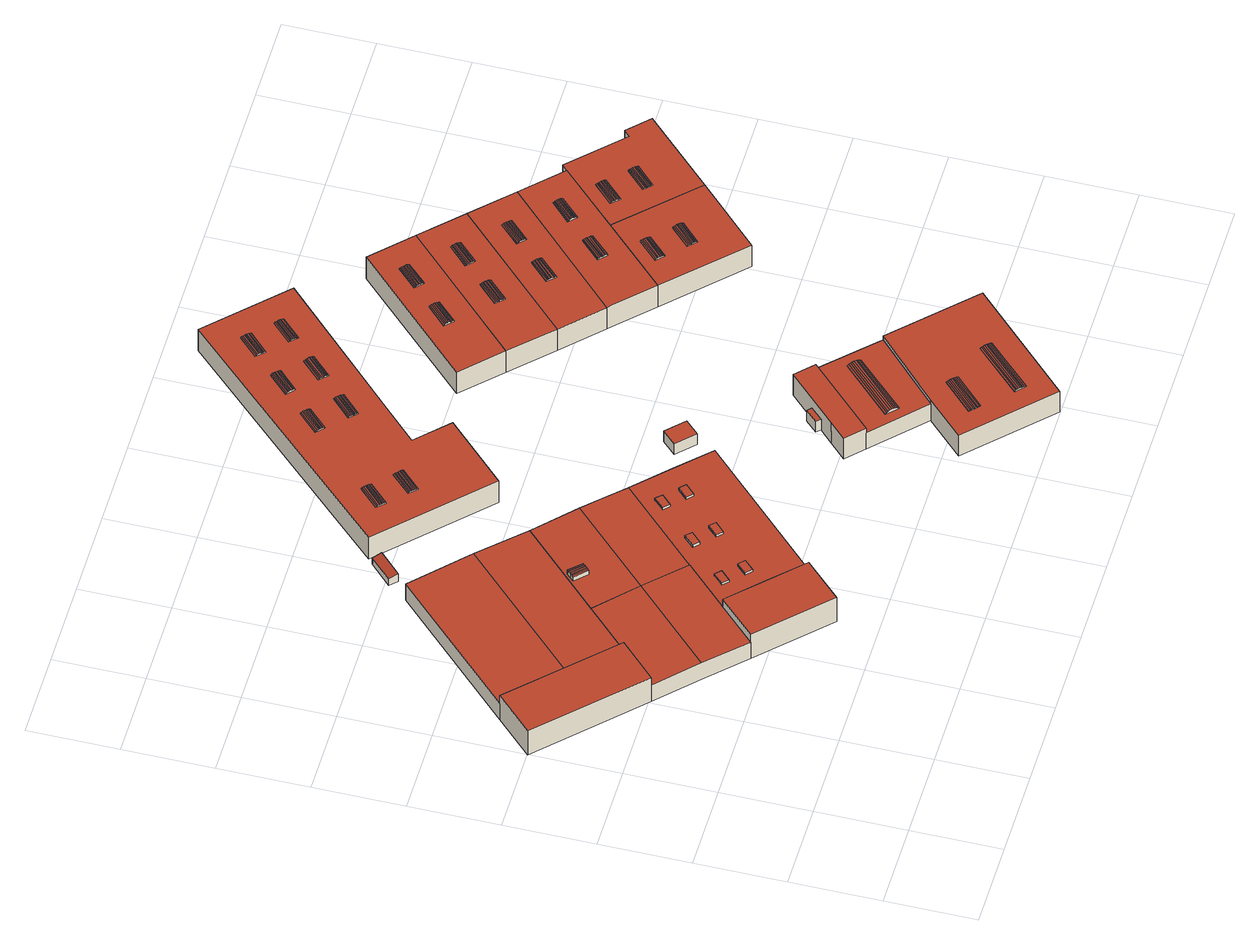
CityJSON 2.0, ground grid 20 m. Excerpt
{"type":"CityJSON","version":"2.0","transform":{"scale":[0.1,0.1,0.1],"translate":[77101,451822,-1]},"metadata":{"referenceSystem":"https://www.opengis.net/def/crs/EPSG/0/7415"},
"CityObjects":{
"building1":{"type":"Building","attributes":{"Volume":7733.54,"Dakoppervlakte":1423.16,"Muuroppervlakte":936.2,"Vloeroppervlakte":1422.95,"hoogte_Z_max_in_m_NAP":7.08,"GEB_DOEL":"kantoorfunctie","dateOfConstruction":"1997-01-01","measuredHeight":7.13},"geometry":[{"type":"Solid","lod":"2","boundaries":[[[[0,1,2,3,4,5,6,7]],[[8,9,10,11,12]],[[13,12,11,14]],[[15,16,17,18]],[[14,0,7,13]],[[8,4,3,9]],[[9,3,2,1,11,10]],[[6,16,15,13,7]],[[6,5,17,16]],[[5,4,8,18,17]],[[18,8,12,13,15]],[[0,14,11,1]]]],"semantics":{"surfaces":[{"type":"GroundSurface"},{"type":"RoofSurface"},{"type":"WallSurface"}],"values":[[0,1,1,1,2,2,2,2,2,2,2,2]]}}]},
"building2":{"type":"Building","attributes":{"Volume":2769.86,"Dakoppervlakte":569.87,"Muuroppervlakte":458.83,"Vloeroppervlakte":569.76,"hoogte_Z_max_in_m_NAP":4.98,"GEB_DOEL":"industriefunctie","dateOfConstruction":"1987-01-01","measuredHeight":4.97},"geometry":[{"type":"Solid","lod":"2","boundaries":[[[[19,20,21,22,23,24,25,26]],[[27,28,29,30,8,31]],[[32,29,28,33]],[[27,31,23,22,21,20,33,28]],[[31,8,30,25,24,23]],[[29,32,19,26,25,30]],[[33,20,19,32]]]],"semantics":{"surfaces":[{"type":"GroundSurface"},{"type":"RoofSurface"},{"type":"WallSurface"}],"values":[[0,1,1,2,2,2,2]]}}]},
"building3":{"type":"Building","attributes":{"Volume":30.03,"Dakoppervlakte":14.91,"Muuroppervlakte":36.22,"Vloeroppervlakte":14.81,"hoogte_Z_max_in_m_NAP":2.05,"GEB_DOEL":"onbekend","dateOfConstruction":"1997-01-01","measuredHeight":2.15},"geometry":[{"type":"Solid","lod":"2","boundaries":[[[[34,35,36,37]],[[38,39,40,41]],[[34,37,41,40]],[[37,36,38,41]],[[35,39,38,36]],[[39,35,34,40]]]],"semantics":{"surfaces":[{"type":"GroundSurface"},{"type":"RoofSurface"},{"type":"WallSurface"}],"values":[[0,1,2,2,2,2]]}}]},
"building4":{"type":"Building","attributes":{"Volume":5304.36,"Dakoppervlakte":1051.22,"Muuroppervlakte":838.83,"Vloeroppervlakte":989.08,"hoogte_Z_max_in_m_NAP":7.07,"GEB_DOEL":"industriefunctie","dateOfConstruction":"1990-01-01","measuredHeight":7.05},"geometry":[{"type":"Solid","lod":"2","boundaries":[[[[20,42,43,44,45,46,47]],[[48,49,50,51,52,53]],[[54,55,56,57]],[[58,59,60,61]],[[62,63,64,65]],[[66,67,68,69]],[[70,71,72,73]],[[74,75,76,77]],[[78,79,80,81,82]],[[83,84,85,86]],[[87,88,89,90]],[[91,92,93,94]],[[95,96,97,98]],[[99,100,101,102]],[[103,104,105,106]],[[43,49,48,44]],[[42,50,49,43]],[[53,52,46,45]],[[45,44,48,53]],[[54,57,105,104]],[[103,55,54,104]],[[55,103,106,56]],[[106,105,57,56]],[[61,60,100,99]],[[102,58,61,99]],[[59,58,102,101]],[[100,60,59,101]],[[62,65,90,89]],[[89,88,63,62]],[[64,63,88,87]],[[91,94,68,67]],[[93,69,68,94]],[[66,69,93,92]],[[92,91,67,66]],[[70,73,96,95]],[[95,98,71,70]],[[72,71,98,97]],[[97,96,73,72]],[[75,74,83,86]],[[85,76,75,86]],[[76,85,84,77]],[[74,77,84,83]],[[79,78,50,42,20]],[[80,79,20,47]],[[52,81,80,47,46]],[[82,81,52,51]],[[78,82,51,50]],[[87,90,65,64]]]],"semantics":{"surfaces":[{"type":"GroundSurface"},{"type":"RoofSurface"},{"type":"WallSurface"}],"values":[[0,1,1,1,1,1,1,1,1,1,1,1,1,1,1,2,2,2,2,2,2,2,2,2,2,2,2,2,2,2,2,2,2,2,2,2,2,2,2,2,2,2,2,2,2,2,2,2]]}}]},
"building5":{"type":"Building","attributes":{"Volume":2789.66,"Dakoppervlakte":573.2,"Muuroppervlakte":472.53,"Vloeroppervlakte":572.98,"hoogte_Z_max_in_m_NAP":6.04,"GEB_DOEL":"industriefunctie","dateOfConstruction":"1988-01-01","measuredHeight":6.02},"geometry":[{"type":"Solid","lod":"2","boundaries":[[[[43,19,26,25,107,108,109,110]],[[111,112,9,30,29],[113,114,115,116,117]],[[111,29,32,49,118]],[[119,120,121,122]],[[123,124,121,120]],[[125,126,124,123]],[[127,128,126,125]],[[129,128,127,130]],[[131,132,133,134]],[[135,131,134,136]],[[135,136,119,122]],[[32,19,43,49]],[[19,32,29,30,25,26]],[[30,9,107,25]],[[132,116,115,133]],[[123,120,119,136,134,133,115,114,130,127,125]],[[129,130,114,113]],[[124,126,128,129,113,117,121]],[[131,135,122,121,117,116,132]],[[118,49,43,110]],[[111,118,110,109]],[[112,111,109,108]],[[9,112,108,107]]]],"semantics":{"surfaces":[{"type":"GroundSurface"},{"type":"RoofSurface"},{"type":"WallSurface"}],"values":[[0,1,1,1,1,1,1,1,1,1,1,2,2,2,2,2,2,2,2,2,2,2,2]]}}]},
"building6":{"type":"Building","attributes":{"Volume":72.52,"Dakoppervlakte":22.7,"Muuroppervlakte":61.43,"Vloeroppervlakte":22.7,"hoogte_Z_max_in_m_NAP":3.13,"GEB_DOEL":"overige gebruiksfunctie","dateOfConstruction":"1987-01-01","measuredHeight":3.19},"geometry":[{"type":"Solid","lod":"2","boundaries":[[[[137,138,139,140]],[[141,142,143,144]],[[137,140,142,141]],[[140,139,143,142]],[[143,139,138,144]],[[137,141,144,138]]]],"semantics":{"surfaces":[{"type":"GroundSurface"},{"type":"RoofSurface"},{"type":"WallSurface"}],"values":[[0,1,2,2,2,2]]}}]},
"building7":{"type":"Building","attributes":{"Volume":10383.71,"Dakoppervlakte":1620.8,"Muuroppervlakte":1276.77,"Vloeroppervlakte":1616.8,"hoogte_Z_max_in_m_NAP":6.86,"GEB_DOEL":"industriefunctie","dateOfConstruction":"1991-01-01","measuredHeight":6.91},"geometry":[{"type":"Solid","lod":"2","boundaries":[[[[145,146,147,148,149,150,151]],[[152,153,154,155,156,157,158],[159,160,161,162],[163,164,165,166],[167,168,169,170,171],[172,173,174,175,176],[177,178,179,180],[181,182,183,184,185],[186,187,188,189],[190,191,192,193]],[[194,195,196,197]],[[195,194,198,199]],[[200,201,199,198]],[[202,203,201,200]],[[204,205,206,207]],[[208,209,210,211]],[[210,209,197,196]],[[212,213,214,215]],[[216,217,213,212]],[[218,217,216,219]],[[220,221,218,219]],[[222,221,220,223]],[[224,222,223,225]],[[224,225,226,227]],[[228,229,227,226]],[[230,231,232,233]],[[234,233,232,235]],[[236,234,235,237]],[[238,239,240,241]],[[242,240,239,243]],[[244,245,242,243]],[[246,247,245,244]],[[246,231,230,247]],[[248,249,250,251]],[[252,253,251,250]],[[254,255,253,252]],[[256,255,254,257]],[[258,256,257,259]],[[260,258,259,261]],[[169,260,261,170]],[[167,249,248,168]],[[262,263,191,190]],[[262,264,265,263]],[[266,267,265,264]],[[268,269,267,266]],[[270,269,268,271]],[[272,270,271,273]],[[274,272,273,275]],[[274,275,193,192]],[[276,277,278,279]],[[280,281,277,276]],[[282,283,281,280]],[[284,283,282,285]],[[286,287,284,285]],[[288,289,287,286]],[[289,288,290,291]],[[290,292,293,291]],[[294,295,296,297]],[[298,299,300,301]],[[302,303,299,298]],[[304,305,303,302]],[[297,306,307,294]],[[306,308,309,307]],[[310,311,309,308]],[[311,310,301,300]],[[312,313,314,315]],[[313,316,317,314]],[[318,319,317,316]],[[320,319,318,321]],[[321,322,323,320]],[[324,325,323,322]],[[325,324,326,327]],[[327,326,328,329]],[[211,206,205,208]],[[148,156,155,149]],[[156,148,147,157]],[[147,146,158,157]],[[146,145,152,158]],[[145,151,153,152]],[[151,150,154,153]],[[149,155,154,150]],[[202,200,198,194,176,175]],[[174,203,202,175]],[[173,207,206,211,210,196,195,199,201,203,174]],[[207,173,172,204]],[[209,208,205,204,172,176,194,197]],[[164,228,226,225,223,220,219,216,212,215,165]],[[163,229,228,164]],[[166,214,213,217,218,221,222,224,227,229,163]],[[215,214,166,165]],[[182,237,235,232,183]],[[181,236,237,182]],[[185,241,240,242,245,247,230,233,234,236,181]],[[241,185,184,238]],[[246,244,243,239,238,184,183,232,231]],[[261,259,257,254,252,250,171,170]],[[168,248,251,253,255,256,258,260,169]],[[250,249,167,171]],[[193,275,273,271,268,266,264,262,190]],[[191,263,265,267,269,270,272,274,192]],[[188,292,290,288,286,285,282,280,276,279,189]],[[292,188,187,293]],[[186,278,277,281,283,284,287,289,291,293,187]],[[279,278,186,189]],[[301,310,308,306,297,296,180,179,304,302,298]],[[178,305,304,179]],[[309,311,300,299,303,305,178,177,295,294,307]],[[296,295,177,180]],[[161,328,326,324,322,321,318,316,313,312,162]],[[328,161,160,329]],[[159,315,314,317,319,320,323,325,327,329,160]],[[312,315,159,162]]]],"semantics":{"surfaces":[{"type":"GroundSurface"},{"type":"RoofSurface"},{"type":"WallSurface"}],"values":[[0,1,1,1,1,1,1,1,1,1,1,1,1,1,1,1,1,1,1,1,1,1,1,1,1,1,1,1,1,1,1,1,1,1,1,1,1,1,1,1,1,1,1,1,1,1,1,1,1,1,1,1,1,1,1,1,1,1,1,1,1,1,1,1,1,1,2,2,2,2,2,2,2,2,2,2,2,2,2,2,2,2,2,2,2,2,2,2,2,2,2,2,2,2,2,2,2,2,2,2,2,2,2,2]]}}]},
"building8":{"type":"Building","attributes":{"Volume":2257.73,"Dakoppervlakte":427.3,"Muuroppervlakte":487.07,"Vloeroppervlakte":424.58,"hoogte_Z_max_in_m_NAP":6.34,"GEB_DOEL":"industriefunctie","dateOfConstruction":"1990-01-01","measuredHeight":6.26},"geometry":[{"type":"Solid","lod":"2","boundaries":[[[[330,331,332,333,334,335,336,337,338,339,340,341,342]],[[343,344,345,346,347],[348,349,350,351]],[[352,353,354,355]],[[356,357,358,359]],[[359,360,361,356]],[[362,363,361,360]],[[352,363,362,353]],[[364,365,366,367]],[[368,365,364,369]],[[368,369,358,357]],[[370,371,372,373,374]],[[375,376,377,378,379]],[[331,330,346,345]],[[330,342,347,346]],[[347,342,341,340,344,343]],[[349,366,365,368,357,356,361,363,352,355,350]],[[366,349,348,367]],[[351,354,353,362,360,359,358,369,364,367,348]],[[355,354,351,350]],[[373,333,332,374]],[[332,331,345,370,374]],[[378,336,335,379]],[[375,379,335,334]],[[376,338,337,336,378,377]],[[376,375,334,333,373,372,339,338]],[[345,344,371,370]],[[372,371,344,340,339]]]],"semantics":{"surfaces":[{"type":"GroundSurface"},{"type":"RoofSurface"},{"type":"WallSurface"}],"values":[[0,1,1,1,1,1,1,1,1,1,1,1,2,2,2,2,2,2,2,2,2,2,2,2,2,2,2]]}}]},
"building9":{"type":"Building","attributes":{"Volume":4602.48,"Dakoppervlakte":738.95,"Muuroppervlakte":688.91,"Vloeroppervlakte":737.4,"hoogte_Z_max_in_m_NAP":6.62,"GEB_DOEL":"industriefunctie","dateOfConstruction":"1988-01-01","measuredHeight":6.64},"geometry":[{"type":"Solid","lod":"2","boundaries":[[[[380,381,382,383,384,385]],[[386,387,388,389,390,391],[392,393,394,395,396],[397,398,399,400,401,402,403,404,405,406,407,408]],[[409,410,411,412]],[[413,410,409,414]],[[415,413,414,416]],[[415,416,417,418]],[[419,420,421,422]],[[423,424,421,420]],[[425,426,424,423]],[[411,426,425,412]],[[427,428,429,430]],[[427,431,432,428]],[[432,431,433,434]],[[434,433,435,436]],[[437,438,439,440]],[[441,442,439,438]],[[442,441,443,444]],[[429,444,443,430]],[[384,383,391,390]],[[383,382,386,391]],[[382,381,387,386]],[[387,381,380,385,389,388]],[[384,390,389,385]],[[402,417,416,414,409,403]],[[418,417,402,401]],[[400,415,418,401]],[[399,413,415,400]],[[399,398,410,413]],[[398,397,411,410]],[[426,411,397,408]],[[424,426,408,407]],[[424,407,406,421]],[[419,422,405,404]],[[425,423,420,419,404,403,409,412]],[[395,435,433,431,427,396]],[[436,435,395,394]],[[393,440,439,442,444,429,428,432,434,436,394]],[[437,440,393,392]],[[443,441,438,437,392,396,427,430]],[[421,406,405,422]]]],"semantics":{"surfaces":[{"type":"GroundSurface"},{"type":"RoofSurface"},{"type":"WallSurface"}],"values":[[0,1,1,1,1,1,1,1,1,1,1,1,1,1,1,1,1,1,2,2,2,2,2,2,2,2,2,2,2,2,2,2,2,2,2,2,2,2,2,2]]}}]},
"building10":{"type":"Building","attributes":{"Volume":2725.8,"Dakoppervlakte":426.48,"Muuroppervlakte":622.6,"Vloeroppervlakte":425.48,"hoogte_Z_max_in_m_NAP":6.85,"GEB_DOEL":"industriefunctie","dateOfConstruction":"1991-01-01","measuredHeight":6.88},"geometry":[{"type":"Solid","lod":"2","boundaries":[[[[445,446,447,448]],[[449,450,451,452],[453,454,455,456,457],[458,459,460,461,462]],[[463,464,465,466]],[[467,464,463,468]],[[469,467,468,470]],[[471,472,473,474]],[[475,471,474,476]],[[466,465,475,476]],[[477,473,472,478]],[[479,469,470,480]],[[481,482,483,484]],[[485,486,481,484]],[[487,488,489,490]],[[491,483,482,492]],[[493,486,485,494]],[[495,493,494,496]],[[497,495,496,498]],[[490,497,498,487]],[[446,445,450,449]],[[450,445,448,451]],[[448,447,452,451]],[[446,449,452,447]],[[480,470,468,463,459,458]],[[462,479,480,458]],[[461,478,472,471,475,465,464,467,469,479,462]],[[478,461,460,477]],[[476,474,473,477,460,459,463,466]],[[487,498,496,494,485,484,455,454,488]],[[457,492,482,481,486,493,495,497,490,489,453]],[[492,457,456,491]],[[484,483,491,456,455]],[[453,489,488,454]]]],"semantics":{"surfaces":[{"type":"GroundSurface"},{"type":"RoofSurface"},{"type":"WallSurface"}],"values":[[0,1,1,1,1,1,1,1,1,1,1,1,1,1,1,1,1,1,2,2,2,2,2,2,2,2,2,2,2,2,2,2]]}}]},
"building11":{"type":"Building","attributes":{"Volume":2780.59,"Dakoppervlakte":436.34,"Muuroppervlakte":624.39,"Vloeroppervlakte":435.34,"hoogte_Z_max_in_m_NAP":6.86,"GEB_DOEL":"industriefunctie","dateOfConstruction":"1991-01-01","measuredHeight":6.87},"geometry":[{"type":"Solid","lod":"2","boundaries":[[[[499,445,448,500]],[[501,502,451,450],[503,504,505,506],[507,508,509,510]],[[511,512,513,514]],[[515,516,512,511]],[[517,518,516,515]],[[519,520,518,517]],[[521,522,520,519]],[[523,522,521,524]],[[523,524,525,526]],[[525,527,528,526]],[[529,530,531,532]],[[533,531,530,534]],[[535,533,534,536]],[[537,538,539,540]],[[536,541,542,535]],[[543,542,541,544]],[[543,544,545,546]],[[540,546,545,537]],[[445,499,501,450]],[[501,499,500,502]],[[500,448,451,502]],[[445,450,451,448]],[[508,527,525,524,521,519,517,515,511,514,509]],[[507,528,527,508]],[[510,513,512,516,518,520,522,523,526,528,507]],[[514,513,510,509]],[[504,538,537,545,544,541,536,534,530,529,505]],[[506,532,531,533,535,542,543,546,540,539,503]],[[529,532,506,505]],[[503,539,538,504]]]],"semantics":{"surfaces":[{"type":"GroundSurface"},{"type":"RoofSurface"},{"type":"WallSurface"}],"values":[[0,1,1,1,1,1,1,1,1,1,1,1,1,1,1,1,1,1,2,2,2,2,2,2,2,2,2,2,2,2]]}}]},
"building12":{"type":"Building","attributes":{"Volume":2754.36,"Dakoppervlakte":430.45,"Muuroppervlakte":624.61,"Vloeroppervlakte":429.44,"hoogte_Z_max_in_m_NAP":6.85,"GEB_DOEL":"industriefunctie - kantoorfunctie","dateOfConstruction":"1992-01-01","measuredHeight":6.89},"geometry":[{"type":"Solid","lod":"2","boundaries":[[[[547,548,499,500]],[[549,550,502,501],[551,552,553,554],[555,556,557,558,559]],[[560,561,562,563]],[[560,564,565,561]],[[566,565,564,567]],[[568,569,570,571]],[[568,563,562,569]],[[566,567,572,573]],[[574,575,573,572]],[[574,576,577,575]],[[578,579,580,581]],[[582,580,579,583]],[[584,585,582,583]],[[586,587,585,584]],[[588,587,586,589]],[[590,588,589,591]],[[590,591,592,593]],[[594,595,593,592]],[[500,499,501,502]],[[499,548,549,501]],[[548,547,550,549]],[[500,502,550,547]],[[574,572,567,564,560,556,555,576]],[[559,577,576,555]],[[558,570,569,562,561,565,566,573,575,577,559]],[[570,558,557,571]],[[563,568,571,557,556,560]],[[551,595,594,552]],[[554,581,580,582,585,587,588,590,593,595,551]],[[578,581,554,553]],[[552,594,592,591,589,586,584,583,579,578,553]]]],"semantics":{"surfaces":[{"type":"GroundSurface"},{"type":"RoofSurface"},{"type":"WallSurface"}],"values":[[0,1,1,1,1,1,1,1,1,1,1,1,1,1,1,1,1,1,2,2,2,2,2,2,2,2,2,2,2,2,2]]}}]},
"building13":{"type":"Building","attributes":{"Volume":2769.79,"Dakoppervlakte":433.32,"Muuroppervlakte":625.03,"Vloeroppervlakte":432.32,"hoogte_Z_max_in_m_NAP":6.84,"GEB_DOEL":"industriefunctie","dateOfConstruction":"1991-01-01","measuredHeight":6.87},"geometry":[{"type":"Solid","lod":"2","boundaries":[[[[596,597,598,548,547]],[[599,600,601,550,549],[602,603,604,605],[606,607,608,609,610]],[[611,612,613,614]],[[615,614,613,616]],[[616,617,618,615]],[[619,620,621,622]],[[620,623,624,621]],[[623,625,626,624]],[[627,628,626,625]],[[628,627,612,611]],[[629,630,631,632]],[[633,634,635,636]],[[637,633,636,638]],[[637,638,630,629]],[[639,640,641,642]],[[643,644,640,639]],[[645,644,643,646]],[[645,646,635,634]],[[597,596,601,600]],[[596,547,550,601]],[[547,548,549,550]],[[599,549,548,598,597,600]],[[606,617,616,613,607]],[[617,606,610,618]],[[609,622,621,624,626,628,611,614,615,618,610]],[[609,608,619,622]],[[619,608,607,613,612,627,625,623,620]],[[602,641,640,644,645,634,633,637,629,632,603]],[[641,602,605,642]],[[636,635,646,643,639,642,605,604,631,630,638]],[[603,632,631,604]]]],"semantics":{"surfaces":[{"type":"GroundSurface"},{"type":"RoofSurface"},{"type":"WallSurface"}],"values":[[0,1,1,1,1,1,1,1,1,1,1,1,1,1,1,1,1,1,2,2,2,2,2,2,2,2,2,2,2,2,2]]}}]},
"building14":{"type":"Building","attributes":{"Volume":2688.91,"Dakoppervlakte":423.11,"Muuroppervlakte":530.7,"Vloeroppervlakte":422.1,"hoogte_Z_max_in_m_NAP":6.82,"GEB_DOEL":"industriefunctie","dateOfConstruction":"1986-01-01","measuredHeight":6.81},"geometry":[{"type":"Solid","lod":"2","boundaries":[[[[597,647,648,649]],[[600,650,651,652],[653,654,655,656,657],[658,659,660,661]],[[662,663,664,665]],[[666,665,664,667]],[[668,669,666,667]],[[670,669,668,671]],[[672,673,674,675]],[[676,674,673,677]],[[678,676,677,679]],[[663,662,678,679]],[[680,681,682,683]],[[682,681,684,685]],[[686,685,684,687]],[[687,688,689,686]],[[690,691,689,688]],[[692,693,691,690]],[[693,692,694,695]],[[696,697,695,694]],[[647,597,600,652]],[[597,649,650,600]],[[649,648,651,650]],[[648,647,652,651]],[[671,668,667,664,654,653]],[[671,653,657,670]],[[656,675,674,676,678,662,665,666,669,670,657]],[[675,656,655,672]],[[679,677,673,672,655,654,664,663]],[[658,697,696,659]],[[661,683,682,685,686,689,691,693,695,697,658]],[[680,683,661,660]],[[659,696,694,692,690,688,687,684,681,680,660]]]],"semantics":{"surfaces":[{"type":"GroundSurface"},{"type":"RoofSurface"},{"type":"WallSurface"}],"values":[[0,1,1,1,1,1,1,1,1,1,1,1,1,1,1,1,1,1,2,2,2,2,2,2,2,2,2,2,2,2,2]]}}]},
"building15":{"type":"Building","attributes":{"Volume":2769.4,"Dakoppervlakte":435.29,"Muuroppervlakte":553.01,"Vloeroppervlakte":434.29,"hoogte_Z_max_in_m_NAP":6.76,"GEB_DOEL":"industriefunctie - overige gebruiksfunctie","dateOfConstruction":"1986-01-01","measuredHeight":6.77},"geometry":[{"type":"Solid","lod":"2","boundaries":[[[[647,596,698,699,700,701,648]],[[702,703,601,652,651,704,705],[706,707,708,709],[710,711,712,713,714,715,716,717,718,719,720,721,722,723,724,725]],[[726,727,728,729]],[[726,730,731,727]],[[732,733,731,730]],[[734,733,732,735]],[[736,734,735,737]],[[738,736,737,739]],[[740,738,739,741]],[[740,741,742,743]],[[744,745,746,747]],[[747,748,749,744]],[[750,751,749,748]],[[752,753,751,750]],[[754,755,753,752]],[[756,755,754,757]],[[756,757,758,759]],[[760,759,758,761]],[[648,701,704,651]],[[701,700,705,704]],[[700,699,702,705]],[[699,698,703,702]],[[698,596,601,703]],[[596,647,652,601]],[[647,648,651,652]],[[709,742,741,739,737,735,732,730,726,729,706]],[[708,743,742,709]],[[707,728,727,731,733,734,736,738,740,743,708]],[[729,728,707,706]],[[717,716,748,747,746]],[[716,715,750,748]],[[715,714,752,750]],[[754,752,714,713]],[[757,754,713,712]],[[761,758,711,710]],[[725,760,761,710]],[[724,759,760,725]],[[724,723,756,759]],[[723,722,755,756]],[[722,721,753,755]],[[753,721,720,751]],[[749,751,720,719]],[[718,745,744,749,719]],[[746,745,718,717]],[[758,757,712,711]]]],"semantics":{"surfaces":[{"type":"GroundSurface"},{"type":"RoofSurface"},{"type":"WallSurface"}],"values":[[0,1,1,1,1,1,1,1,1,1,1,1,1,1,1,1,1,1,2,2,2,2,2,2,2,2,2,2,2,2,2,2,2,2,2,2,2,2,2,2,2,2,2,2,2]]}}]}
},
"vertices":[
[346,1148,9],[460,1036,9],[551,945,9],[552,944,9],[285,675,9],[206,596,9],[0,800,9],[79,880,9],[285,675,57],[552,944,57],[551,945,57],[460,1036,60],[193,767,60],[79,880,57],[346,1148,57],[79,880,81],[0,800,81],[206,596,81],[285,675,81],
[545,606,10],[372,432,10],[290,513,10],[282,521,10],[206,596,10],[285,675,10],[378,769,10],[462,687,10],[282,521,60],[290,513,60],[462,687,60],[378,769,57],[206,596,57],[545,606,58],[372,432,58],
[439,1224,9],[391,1176,9],[375,1192,9],[423,1239,9],[375,1192,28],[391,1176,31],[439,1224,31],[423,1239,28],
[451,512,10],[717,780,10],[791,707,10],[860,638,10],[594,370,10],[515,290,10],[791,707,59],[717,780,58],[451,512,58],[525,438,59],[594,370,58],[860,638,58],[715,659,65],[728,647,65],[749,668,65],[736,681,65],[604,601,66],[625,622,66],[613,635,66],[592,613,66],[631,574,66],[643,562,66],[664,583,66],[652,595,66],[541,538,64],[529,550,64],[508,529,64],[520,517,64],[676,698,65],[688,686,65],[709,707,65],[697,720,65],[567,511,65],[546,490,65],[559,478,65],[580,499,65],[451,512,81],[372,432,81],[515,290,81],[594,370,81],[525,438,81],[567,511,59],[580,499,59],[559,478,59],[546,490,59],[664,583,59],[643,562,59],[631,574,59],[652,595,59],[529,550,58],[541,538,58],[520,517,58],[508,529,58],[676,698,58],[697,720,58],[709,707,59],[688,686,59],[592,613,58],[613,635,58],[625,622,58],[604,601,58],[728,647,59],[715,659,59],[736,681,59],[749,668,59],
[552,944,10],[555,941,10],[635,862,10],[674,824,10],[635,862,60],[555,941,57],[457,839,58],[483,813,58],[467,797,58],[441,823,58],[449,831,58],[674,824,59],[473,803,70],[475,805,70],[449,831,70],[447,829,70],[477,807,70],[451,833,70],[479,809,70],[453,835,70],[481,811,69],[455,837,69],[457,839,69],[483,813,69],[443,825,70],[441,823,69],[467,797,69],[469,799,70],[445,827,70],[471,801,70],
[900,756,9],[939,718,9],[910,688,9],[871,726,9],[900,756,41],[871,726,41],[910,688,41],[939,718,41],
[782,1167,10],[652,1036,10],[434,1250,10],[895,1731,10],[1054,1574,10],[795,1316,10],[714,1235,10],[782,1167,74],[714,1235,74],[795,1316,74],[1054,1574,74],[895,1731,74],[434,1250,74],[652,1036,74],[870,1583,74],[853,1600,74],[895,1642,74],[912,1625,74],[769,1514,74],[811,1557,74],[828,1540,74],[786,1498,74],[967,1571,74],[925,1528,74],[909,1545,74],[951,1587,74],[963,1575,74],[883,1486,74],[841,1443,74],[824,1460,74],[866,1502,74],[872,1496,74],[756,1358,74],[740,1375,74],[782,1417,74],[798,1400,74],[517,1257,74],[559,1299,74],[564,1295,74],[576,1283,74],[534,1240,74],[588,1187,74],[571,1204,74],[613,1246,74],[630,1230,74],[743,1455,74],[701,1413,74],[684,1429,74],[726,1472,74],[872,1496,78],[830,1454,78],[832,1451,78],[875,1494,78],[870,1498,77],[828,1456,77],[868,1500,76],[826,1458,76],[866,1502,75],[824,1460,75],[883,1486,75],[881,1488,76],[839,1445,76],[841,1443,75],[879,1490,77],[877,1492,78],[835,1449,78],[837,1447,77],[826,1542,77],[784,1500,77],[786,1498,76],[828,1540,76],[824,1544,78],[782,1502,78],[779,1504,78],[821,1546,78],[819,1549,79],[777,1506,79],[775,1508,78],[817,1551,78],[773,1510,78],[815,1553,78],[813,1555,77],[771,1512,77],[811,1557,76],[769,1514,76],[524,1251,77],[566,1293,77],[564,1295,77],[521,1253,77],[519,1255,76],[561,1297,76],[517,1257,75],[559,1299,75],[576,1283,75],[574,1285,76],[532,1242,76],[534,1240,75],[530,1245,77],[572,1287,77],[570,1289,77],[528,1247,77],[568,1291,77],[526,1249,77],[923,1530,76],[965,1573,76],[963,1575,76],[921,1532,76],[961,1577,77],[919,1534,77],[959,1579,77],[917,1537,77],[915,1539,77],[957,1581,77],[913,1541,77],[955,1583,77],[911,1543,76],[953,1585,76],[741,1457,76],[699,1415,76],[739,1459,77],[697,1417,77],[737,1461,77],[695,1419,77],[735,1463,77],[693,1421,77],[691,1423,77],[733,1466,77],[688,1425,77],[730,1468,77],[686,1427,76],[728,1470,76],[628,1232,76],[586,1189,76],[588,1187,75],[630,1230,75],[626,1234,77],[584,1191,77],[624,1236,77],[581,1194,77],[579,1196,77],[621,1238,77],[619,1240,77],[577,1198,77],[617,1242,77],[575,1200,77],[615,1244,76],[573,1202,76],[613,1246,75],[571,1204,75],[754,1360,76],[756,1358,75],[798,1400,75],[796,1402,76],[786,1413,77],[744,1371,77],[746,1369,77],[788,1411,77],[784,1415,76],[742,1373,76],[782,1417,75],[740,1375,75],[794,1405,77],[752,1362,77],[792,1407,77],[750,1364,77],[790,1409,77],[748,1366,77],[912,1625,75],[910,1627,76],[868,1585,76],[870,1583,75],[908,1629,77],[866,1587,77],[906,1632,77],[864,1589,77],[862,1591,77],[904,1634,77],[902,1636,77],[860,1594,77],[899,1638,77],[857,1596,77],[897,1640,76],[855,1598,76],[895,1642,75],[853,1600,75],
[1095,248,11],[985,354,11],[947,391,11],[983,427,11],[1012,456,11],[1003,465,11],[1028,491,11],[1028,490,11],[1037,482,11],[1090,535,11],[1128,498,11],[1235,392,11],[1239,387,11],[1235,392,60],[1128,498,60],[985,354,60],[1095,248,60],[1239,387,60],[1174,416,60],[1067,307,60],[1044,330,60],[1151,439,60],[1046,328,63],[1154,436,63],[1151,439,61],[1044,330,61],[1056,319,66],[1059,316,66],[1166,424,66],[1163,427,66],[1160,430,66],[1052,322,66],[1157,433,65],[1049,325,65],[1172,418,63],[1065,310,63],[1067,307,61],[1174,416,61],[1062,313,65],[1169,421,65],[985,354,73],[1128,498,73],[1090,535,73],[983,427,73],[947,391,73],[1012,456,43],[1037,482,43],[1028,490,43],[1028,491,43],[1003,465,43],
[1401,227,10],[1405,223,10],[1185,2,10],[1016,168,10],[1095,248,10],[1239,387,10],[1185,2,72],[1405,223,72],[1401,227,72],[1239,387,72],[1095,248,72],[1016,168,72],[1277,169,72],[1181,71,72],[1161,90,72],[1257,188,72],[1265,181,72],[1095,156,72],[1093,158,72],[1090,161,72],[1088,163,72],[1085,166,72],[1150,231,72],[1157,223,72],[1170,211,72],[1105,146,72],[1103,148,72],[1100,151,72],[1098,153,72],[1157,223,76],[1093,158,75],[1095,156,75],[1160,221,76],[1090,161,75],[1155,226,75],[1088,163,74],[1152,228,75],[1150,231,73],[1085,166,73],[1170,211,73],[1167,213,75],[1103,148,74],[1105,146,73],[1165,216,75],[1100,151,75],[1162,218,76],[1098,153,75],[1265,181,76],[1168,83,76],[1171,81,76],[1267,178,76],[1262,183,75],[1166,86,75],[1260,186,74],[1164,88,74],[1257,188,73],[1161,90,73],[1277,169,73],[1275,171,74],[1178,73,74],[1181,71,73],[1272,173,75],[1176,76,75],[1270,176,75],[1174,78,75],
[999,1114,10],[917,1195,10],[1174,1454,10],[1258,1372,10],[917,1195,74],[999,1114,74],[1258,1372,74],[1174,1454,74],[1118,1338,74],[1160,1381,74],[1173,1368,74],[1177,1364,74],[1135,1322,74],[1075,1295,74],[1082,1289,74],[1092,1279,74],[1050,1236,74],[1033,1253,74],[1082,1289,78],[1040,1247,78],[1042,1245,79],[1084,1287,79],[1038,1249,78],[1080,1291,78],[1035,1251,77],[1077,1293,77],[1046,1240,78],[1048,1238,77],[1090,1281,77],[1088,1283,78],[1044,1242,78],[1086,1285,78],[1092,1279,76],[1050,1236,76],[1033,1253,76],[1075,1295,76],[1131,1326,77],[1133,1324,76],[1175,1366,76],[1173,1368,77],[1171,1370,77],[1128,1328,77],[1162,1379,76],[1160,1381,75],[1118,1338,75],[1120,1336,76],[1177,1364,75],[1135,1322,75],[1126,1330,78],[1168,1372,78],[1124,1332,77],[1166,1374,77],[1122,1334,77],[1164,1377,77],
[1084,1029,10],[1342,1288,10],[1084,1029,74],[1342,1288,74],[1203,1254,74],[1245,1296,74],[1262,1279,74],[1220,1237,74],[1119,1169,74],[1161,1211,74],[1178,1194,74],[1136,1152,74],[1176,1196,77],[1134,1154,77],[1136,1152,76],[1178,1194,76],[1174,1198,78],[1131,1156,78],[1171,1200,78],[1129,1158,78],[1169,1203,79],[1127,1160,79],[1167,1205,78],[1125,1162,78],[1123,1164,78],[1165,1207,78],[1163,1209,77],[1121,1167,77],[1161,1211,76],[1119,1169,76],[1262,1279,75],[1260,1281,76],[1218,1239,76],[1220,1237,75],[1216,1241,77],[1258,1283,77],[1214,1243,77],[1256,1286,77],[1247,1294,76],[1245,1296,75],[1203,1254,75],[1205,1252,76],[1254,1288,78],[1212,1245,78],[1209,1247,77],[1251,1290,77],[1249,1292,77],[1207,1250,77],
[1426,1205,10],[1167,947,10],[1167,947,74],[1426,1205,74],[1288,1169,74],[1330,1211,74],[1347,1195,74],[1305,1152,74],[1246,1126,74],[1256,1116,74],[1263,1110,74],[1220,1067,74],[1204,1084,74],[1256,1116,78],[1214,1074,78],[1216,1071,78],[1258,1114,78],[1254,1118,79],[1212,1076,79],[1210,1078,78],[1252,1120,78],[1261,1112,77],[1218,1069,77],[1220,1067,76],[1263,1110,76],[1250,1122,78],[1208,1080,78],[1248,1124,77],[1206,1082,77],[1246,1126,76],[1204,1084,76],[1347,1195,75],[1345,1197,76],[1303,1154,76],[1305,1152,75],[1301,1156,77],[1343,1199,77],[1341,1201,77],[1299,1159,77],[1339,1203,77],[1297,1161,77],[1295,1163,77],[1337,1205,77],[1292,1165,77],[1334,1207,77],[1332,1209,76],[1290,1167,76],[1330,1211,75],[1288,1169,75],
[1509,1123,10],[1252,863,10],[1177,938,10],[1177,938,74],[1252,863,74],[1509,1123,74],[1390,1068,74],[1373,1085,74],[1416,1127,74],[1432,1111,74],[1331,1042,74],[1335,1038,74],[1348,1025,74],[1306,983,74],[1289,999,74],[1295,993,78],[1337,1036,78],[1335,1038,78],[1293,995,78],[1291,997,77],[1333,1040,77],[1331,1042,76],[1289,999,76],[1348,1025,76],[1346,1027,77],[1304,985,77],[1306,983,76],[1344,1029,78],[1302,987,78],[1341,1031,78],[1299,989,78],[1339,1034,78],[1297,991,78],[1375,1083,76],[1417,1125,76],[1416,1127,75],[1373,1085,75],[1380,1079,77],[1382,1077,78],[1424,1119,78],[1422,1121,77],[1378,1081,77],[1420,1123,77],[1430,1113,76],[1388,1070,76],[1390,1068,75],[1432,1111,75],[1428,1115,77],[1386,1072,77],[1384,1074,77],[1426,1117,77],
[1387,999,10],[1543,843,10],[1408,708,10],[1408,708,74],[1543,843,74],[1387,999,74],[1359,929,74],[1366,922,74],[1376,912,74],[1334,870,74],[1317,886,74],[1371,833,74],[1413,875,74],[1430,858,74],[1388,816,74],[1326,878,78],[1368,920,78],[1366,922,78],[1324,880,78],[1322,882,77],[1364,925,77],[1361,927,77],[1319,884,77],[1317,886,75],[1359,929,75],[1376,912,75],[1374,914,77],[1332,872,77],[1334,870,75],[1330,874,77],[1372,916,77],[1328,876,78],[1370,918,78],[1430,858,75],[1428,860,77],[1386,818,77],[1388,816,75],[1426,862,78],[1384,820,78],[1382,822,78],[1424,864,78],[1422,867,78],[1380,824,78],[1420,869,78],[1377,826,78],[1417,871,77],[1375,828,77],[1415,873,77],[1373,831,77],[1413,875,75],[1371,833,75],
[1521,1135,10],[1632,1025,10],[1645,1038,10],[1691,993,10],[1632,1025,74],[1521,1135,74],[1691,993,74],[1645,1038,74],[1503,1040,74],[1461,997,74],[1444,1014,74],[1486,1056,74],[1540,1003,74],[1542,1001,74],[1544,999,74],[1546,997,74],[1548,995,74],[1551,992,74],[1553,990,74],[1557,986,74],[1515,944,74],[1511,948,74],[1508,950,74],[1506,952,74],[1504,954,74],[1502,956,74],[1500,959,74],[1498,961,74],[1501,1042,76],[1459,999,76],[1461,997,75],[1503,1040,75],[1499,1044,77],[1457,1001,77],[1497,1046,77],[1455,1004,77],[1452,1006,78],[1494,1048,78],[1450,1008,77],[1492,1050,77],[1448,1010,77],[1490,1052,77],[1446,1012,76],[1488,1054,76],[1486,1056,75],[1444,1014,75],[1513,946,76],[1515,944,75],[1557,986,75],[1555,988,76],[1553,990,77],[1511,948,77],[1551,992,77],[1508,950,77],[1548,995,78],[1506,952,78],[1546,997,77],[1504,954,77],[1502,956,77],[1544,999,77],[1542,1001,76],[1500,959,76],[1498,961,75],[1540,1003,75]
]}
